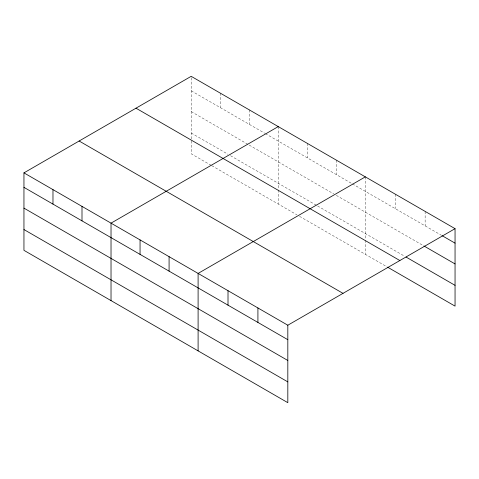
<?xml version="1.0" encoding="UTF-8"?>
<svg xmlns="http://www.w3.org/2000/svg" width="479" height="479" viewBox="0 0 479 479"><rect width="100%" height="100%" fill="white"/><g stroke="black" fill="none" stroke-linecap="round" stroke-linejoin="round"><path stroke-width="0.36" stroke-dasharray="2.4 1.8" d="M191.181 138.934L191.181 76.323M191.181 90.8L264.713 133.258M265.354 133.629L351.79 183.529M352.436 183.9L441.686 235.434M191.181 111.583L247.942 144.359M249.23 145.101L333.725 193.887M336.306 195.372L423.238 245.565M191.181 133L227.944 154.226M230.525 155.717L316.96 205.617M317.601 205.988L404.785 256.319M211.173 165.327L191.181 153.783L191.181 139.676M211.82 165.698L296.962 214.855M299.543 216.346L386.966 266.821M425.142 211.407L425.142 225.884M395.241 194.139L395.241 208.616M365.333 176.871L365.333 239.482M365.333 240.224L365.333 254.331M336.306 160.118L336.306 174.59M307.284 143.359L307.284 157.836M278.257 126.6L278.257 189.211M278.257 189.953L278.257 204.054M249.23 109.841L249.23 124.318M220.202 93.082L220.202 107.559"/><path stroke-width="0.72" d="M287.819 360.477L287.819 325.217L23.95 172.871L23.95 250.331L287.819 402.677L287.819 360.477L23.95 208.131M387.601 267.186L455.05 306.129L455.05 228.669L191.181 76.323L23.95 172.871M278.257 126.6L111.026 223.148L111.026 300.602M365.333 176.871L198.102 273.419L198.102 350.879M287.819 325.217L455.05 228.669M442.327 235.8L455.05 243.146M423.873 245.931L455.05 263.929M406.054 257.055L455.05 285.34M135.994 108.188L399.863 260.534M79.137 141.012L343.006 293.358M23.95 187.349L287.819 339.695M23.95 229.549L287.819 381.889M257.918 307.955L257.918 322.433M228.01 290.687L228.01 305.165M169.081 256.666L169.081 271.138M140.054 239.907L140.054 254.385M81.999 206.389L81.999 220.867M52.977 189.63L52.977 204.108"/></g></svg>
